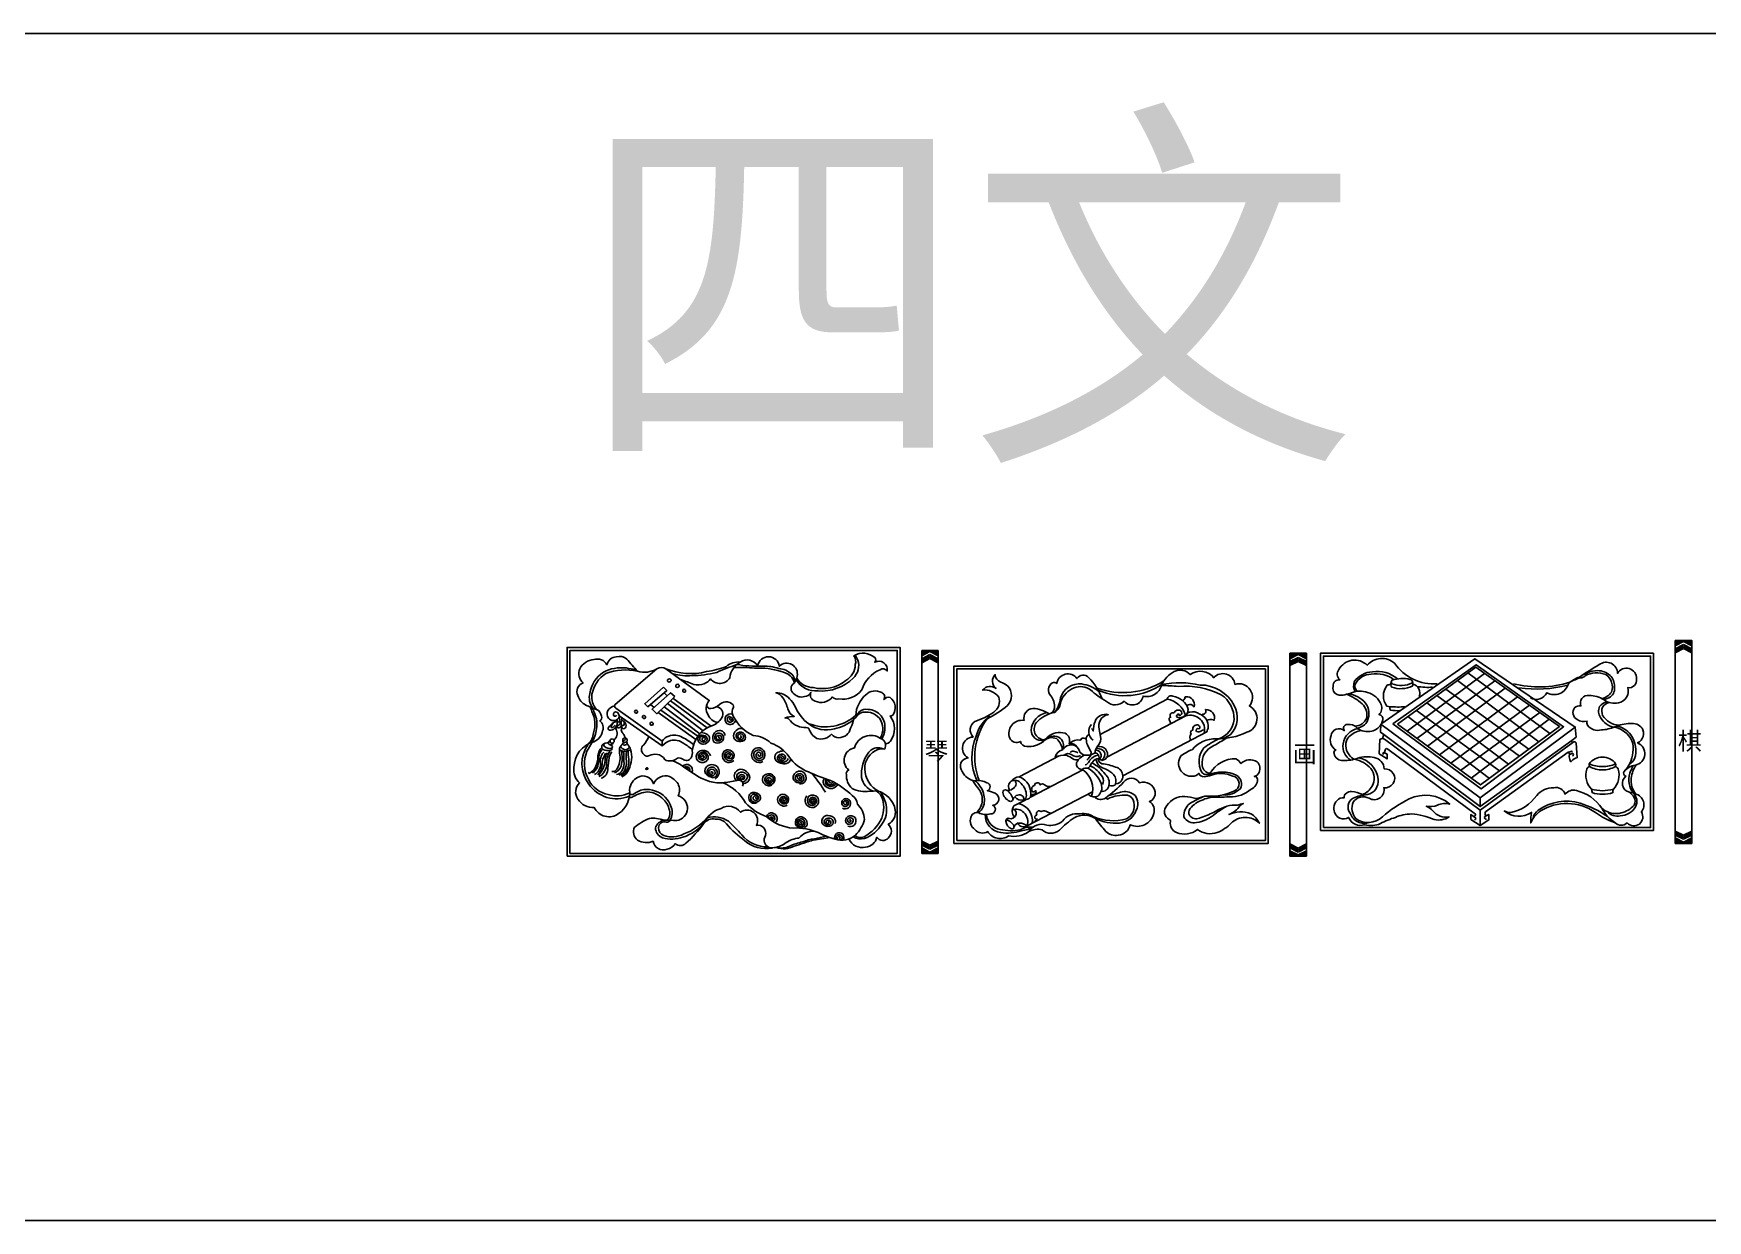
# Model space of a CAD drawing. Extents: x -66030 to 95157, y -13132 to 45879.
# Drawn here: x 401 to 3329, y 5934 to 8010 of the extents above; entities that cross this region are included whole.
import ezdxf

# ---------------------------------------------------------------- set-up
doc = ezdxf.new("R2010")
doc.units = 0
doc.header["$LTSCALE"] = 100
doc.header["$MEASUREMENT"] = 0
for name, color, linetype in [('3', 11, 'CONTINUOUS'), ('4', 121, 'CONTINUOUS'), ('BH', 21, 'CONTINUOUS'), ('TEXT', 105, 'CONTINUOUS')]:
    doc.layers.add(name, color=color, linetype=linetype)
doc.styles.add('HZ', font='simhei.ttf')

# ---------------------------------------------------------------- blocks, each defined once
blk = doc.blocks.new('A$C3716098C')
at = {"layer": '3'}
for p, q in [((0, 355), (0, 0)), ((0, 355), (29, 355)), ((0, 355), (0, 345.4)), ((0, 345.4), (14.5, 352.7)), ((14.5, 352.7), (29, 345.4)), ((29, 355), (29, 0)), ((29, 355), (29, 345.4)), ((0, 340.4), (14.5, 347.7)), ((0, 337.9), (14.5, 345.2)), ((0, 335.9), (14.5, 343.1)), ((0, 333.4), (14.5, 340.7)), ((0, 340.4), (0, 337.9)), ((0, 335.9), (0, 333.4)), ((14.5, 347.7), (29, 340.4)), ((14.5, 345.2), (29, 337.9)), ((14.5, 343.1), (29, 335.9)), ((14.5, 340.7), (29, 333.4)), ((29, 340.4), (29, 337.9)), ((29, 335.9), (29, 333.4)), ((0, 21.6), (14.5, 14.3)), ((0, 19.1), (14.5, 11.9)), ((0, 17.1), (14.5, 9.8)), ((0, 14.6), (14.5, 7.3)), ((0, 9.6), (14.5, 2.3)), ((0, 0), (29, 0)), ((14.5, 14.3), (29, 21.6)), ((14.5, 11.9), (29, 19.1)), ((14.5, 9.8), (29, 17.1)), ((14.5, 7.3), (29, 14.6)), ((14.5, 2.3), (29, 9.6)), ((29, 19.1), (29, 21.6)), ((29, 14.6), (29, 17.1)), ((29, 0), (29, 9.6))]:
    blk.add_line(p, q, dxfattribs=at)
at = {"layer": 'BH'}
for p, q in [((6.3, 348.6), (0, 354.9)), ((5.6, 348.2), (0, 353.8)), ((4.8, 347.8), (0, 352.6)), ((4.1, 347.4), (0, 351.5)), ((7.1, 348.9), (1, 355)), ((7.8, 349.3), (2.2, 355)), ((8.6, 349.7), (3.3, 355)), ((9.3, 350.1), (4.4, 355)), ((10.1, 350.5), (5.6, 355)), ((10.9, 350.8), (6.7, 355)), ((11.6, 351.2), (7.8, 355)), ((12.4, 351.6), (8.9, 355)), ((13.1, 352), (10.1, 355)), ((13.9, 352.3), (11.2, 355)), ((14.9, 352.5), (12.3, 355)), ((17.1, 351.3), (13.5, 355)), ((19.4, 350.2), (14.6, 355)), ((21.7, 349.1), (15.7, 355)), ((23.9, 347.9), (16.9, 355)), ((26.2, 346.8), (18, 355)), ((28.5, 345.7), (19.1, 355)), ((29, 346.3), (20.3, 355)), ((29, 347.4), (21.4, 355)), ((29, 348.5), (22.5, 355)), ((29, 349.7), (23.7, 355)), ((29, 350.8), (24.8, 355)), ((29, 351.9), (25.9, 355)), ((29, 353), (27, 355)), ((29, 354.2), (28.2, 355)), ((3.3, 347.1), (0, 350.4)), ((2.6, 346.7), (0, 349.2)), ((1.8, 346.3), (0, 348.1)), ((1.1, 345.9), (0, 347)), ((0.3, 345.5), (0, 345.8)), ((8.5, 0), (0, 8.5)), ((7.4, 0), (0, 7.4)), ((6.2, 0), (0, 6.2)), ((5.1, 0), (0, 5.1)), ((4, 0), (0, 4)), ((2.8, 0), (0, 2.8)), ((1.7, 0), (0, 1.7)), ((0.6, 0), (0, 0.6)), ((9.6, 0), (0.1, 9.6)), ((10.8, 0), (2.3, 8.4)), ((11.9, 0), (4.6, 7.3)), ((13, 0), (6.9, 6.2)), ((14.2, 0), (9.1, 5)), ((15.3, 0), (11.4, 3.9)), ((16.4, 0), (13.7, 2.8)), ((17.6, 0), (15, 2.6)), ((18.7, 0), (15.7, 3)), ((19.8, 0), (16.5, 3.3)), ((21, 0), (17.2, 3.7)), ((22.1, 0), (18, 4.1)), ((23.2, 0), (18.7, 4.5)), ((24.3, 0), (19.5, 4.8)), ((25.5, 0), (20.3, 5.2)), ((26.6, 0), (21, 5.6)), ((27.7, 0), (21.8, 6)), ((28.9, 0), (22.5, 6.4)), ((29, 1), (23.3, 6.7)), ((29, 2.1), (24, 7.1)), ((29, 3.3), (24.8, 7.5)), ((29, 4.4), (25.5, 7.9)), ((29, 5.5), (26.3, 8.2)), ((29, 6.7), (27, 8.6)), ((29, 7.8), (27.8, 9)), ((29, 8.9), (28.5, 9.4))]:
    blk.add_line(p, q, dxfattribs=at)

msp = doc.modelspace()

# ---------------------------------------------------------------- linework, layer by layer
at = {"layer": '3', "color": 2}
for p, q in [((-66009.4, 8010), (95156.9, 8010)), ((-61048.5, 5934.5), (9054, 5934.5))]:
    msp.add_line(p, q, dxfattribs=at)
at = {"layer": '4'}
for p, q in [((2803.6, 6789.8), (2939.2, 6891)), ((2909.9, 6891.9), (3053.5, 6786)), ((2820.5, 6777.4), (2957.1, 6878.3)), ((2839.5, 6763.6), (2975.2, 6865.5)), ((2855.4, 6852.2), (3000.3, 6746.6)), ((2871.3, 6863.8), (3016.4, 6758.4)), ((2892, 6878.8), (3033.8, 6771.3)), ((2820.2, 6826.5), (2965.2, 6720.5)), ((2838.1, 6839.6), (2981.2, 6732.4)), ((2860.2, 6748.5), (2996.9, 6850.2)), ((2880, 6734.1), (3017.8, 6835.5)), ((2897.2, 6721.5), (3035.5, 6823)), ((2805.1, 6815.6), (2947.6, 6707.4)), ((2915.7, 6708.1), (3052.2, 6811.2)), ((1500.8, 6772.8), (1500.8, 6764.7))]:
    msp.add_line(p, q, dxfattribs=at)
for points in [[(1334.3, 6571.4), (1916.7, 6571.4), (1916.7, 6936.4), (1334.3, 6936.4)], [(1339.3, 6576.4), (1911.7, 6576.4), (1911.7, 6931.4), (1339.3, 6931.4)], [(2652.1, 6616.4), (3234.5, 6616.4), (3234.5, 6926.4), (2652.1, 6926.4)], [(2657.1, 6621.4), (3229.5, 6621.4), (3229.5, 6921.4), (2657.1, 6921.4)], [(2010.8, 6593.9), (2560.8, 6593.9), (2560.8, 6903.9), (2010.8, 6903.9)], [(2015.8, 6598.9), (2555.8, 6598.9), (2555.8, 6898.9), (2015.8, 6898.9)], [(2786.7, 6802.1), (2932.2, 6696), (3070.3, 6798.4), (2923.7, 6901.9)]]:
    msp.add_lwpolyline(points, close=True, dxfattribs=at)
for points in [[(1734.8, 6879.6, 0.275843), (1773.4, 6860.5, 0.21437), (1834.6, 6882.7, 0.29425), (1843, 6914.5, 0.093759), (1837.8, 6922.9)], [(1454.8, 6897.8, -0.007072), (1437.5, 6900.6, 0.145192), (1397.8, 6893.4, 0.206777), (1373.9, 6856.1, 0.216645), (1379.3, 6830.2, 0.216645)], [(1519.7, 6890.2, 0.085278), (1552.4, 6887.2, 0.057749), (1596.1, 6892.9, -0.017366), (1631.1, 6906.6)], [(1733.4, 6876.8, 0.135276), (1727.5, 6889.5, 0.165968), (1704.5, 6899.8, 0.087936), (1677.1, 6903.6, -0.018049), (1652.3, 6904.2, -0.025677), (1631.1, 6906.6)], [(2786.7, 6881.5, 0.217682), (2742.8, 6894, 0.229042), (2711.2, 6876.5, 0.226234), (2712.8, 6859.2, 0.226234)], [(3110.8, 6888.7, 0.092182), (3119.1, 6892, -0.085103), (3136.8, 6896.1, -0.171415), (3158.7, 6887.5, -0.196528), (3166.3, 6868.3, -0.28959), (3159.3, 6850.3, -0.158066), (3147.5, 6845.4, -0.158066)], [(2264.6, 6859.5, 0.133845), (2234.3, 6872.7, 0.3694), (2197.5, 6848.1, -0.132747), (2186.9, 6822.9)], [(2482.6, 6777.2, 0.027371), (2495.4, 6784.6, 0.312666), (2501.4, 6835, 0.2808), (2441.4, 6870.8, 0.10857), (2374.6, 6871.4, 0.10857)], [(2716, 6795.6, 0.280677), (2734.3, 6808.5, 0.269632), (2730.8, 6839.1, 0.192609), (2700.5, 6855.3)], [(1377.4, 6770.3, 0.130089), (1385.7, 6793.9, 0.151152), (1382.4, 6822.2, 0.051328), (1377.7, 6830.9)], [(1884.7, 6776.3, 0.115936), (1889.9, 6792.4, 0.450116), (1860.9, 6828.2, 0.229527), (1845.3, 6824, -0.100959), (1839.1, 6817.8)], [(2173.6, 6822.8, 0.33561), (2145.8, 6791.5, 0.450107), (2167.5, 6774)], [(3152.9, 6841.9, 0.155312), (3140.2, 6833.2, 0.274131), (3142.1, 6814.1, 0.250433), (3166.2, 6797.2, 0.250433)], [(1415.8, 6805, 0.137014), (1411, 6797.8, 0.561707), (1413.1, 6796.6, 0.233295), (1418.5, 6800.8, 0.233295)], [(1420.9, 6799.7, 0.281523), (1423.7, 6799.8, 0.163279), (1426.9, 6803.7, 0.033221), (1426.8, 6806.4, 0.170091), (1422.8, 6805.6)], [(1428.9, 6807.7, 0.066566), (1428.8, 6803.3, 0.423992), (1431.6, 6799.9, 0.3618), (1434.2, 6801.5, 0.18287), (1433.6, 6807.4, 0.072339)], [(1623.3, 6820, 0.255448), (1612.1, 6816.2, 0.383487), (1614.3, 6803.2, 0.487766), (1629.2, 6809, 0.487766)], [(1619.9, 6813.8, 0.314139), (1618.1, 6815.9, 0.350054), (1616, 6814.8, 0.325592), (1615.6, 6807.5, 0.288952), (1622.1, 6806.2, 0.233166), (1625, 6809.6, 0.363416), (1623.1, 6811.7)], [(1642.9, 6793.6, 0.22088), (1633.2, 6793.7, 0.246538), (1625.2, 6781.6, 0.278642), (1631.7, 6772.8, 0.157955), (1644.2, 6773.8, 0.336526), (1644.6, 6784.7, 0.364734), (1632.7, 6787.4, 0.457344), (1632.2, 6776.8, 0.460197), (1641.9, 6776.7, 0.421197), (1640.6, 6784.7, 0.54931), (1633.2, 6782.2, 0.470168), (1636.2, 6777.5, 0.361789), (1639, 6779.5, 0.761765), (1636.8, 6781.4)], [(1757.1, 6802.9, 0.24527), (1801.8, 6794.4, 0.118591), (1835.3, 6810)], [(2074, 6816.1, 0.184092), (2049.9, 6781.2, 0.213378), (2051.1, 6703.8, 0.213378)], [(2717.8, 6794.4, 0.347512), (2692, 6767.9, 0.340516), (2705.4, 6739.6, 0.340516)], [(3192.3, 6732.5, 0.163327), (3201.5, 6741.5, 0.228689), (3194.8, 6783.8, 0.183205), (3170.4, 6799)], [(1371.1, 6767.5, 0.3244), (1372.2, 6697.5, 0.354817), (1443.4, 6676.4, 0.354817)], [(1398.4, 6767.7, 0.128608), (1399.2, 6763.7, 0.261206), (1412.8, 6760.6, 0.261206)], [(1574, 6779.4, 0.258904), (1568.2, 6780.5, 0.606919), (1569.9, 6771.6, 0.335962), (1578.4, 6773, 0.283841), (1578, 6780.4, 0.169331), (1567.7, 6783.3, 0.126834), (1562.9, 6777.8, 0.467994), (1573.2, 6767.4, 0.238863), (1583.1, 6774, 0.288528), (1580.6, 6783.9, 0.149244), (1568.5, 6787.5, 0.149244)], [(1610.4, 6782.8, 0.426673), (1601.1, 6791.3, 0.331756), (1590.2, 6784.1, 0.266835), (1591.7, 6770.7, 0.259137), (1603.2, 6770.7, 0.492777), (1605.8, 6784.3, 0.328598), (1595.3, 6785.5, 0.236275), (1592.8, 6775.9, 0.378317), (1601.1, 6773.2, 0.38804), (1604.3, 6779.4, 0.459393), (1600.3, 6782.7, 0.354345), (1595.8, 6780.4, 0.334854), (1595.1, 6777.3, 0.333984), (1600, 6775.8, 1.000176), (1598.6, 6779.4)], [(2200.9, 6757.3, 0.277792), (2199.1, 6775.6, 0.3419), (2175.2, 6778.6, -0.08417), (2167.5, 6774)], [(2474.1, 6776.8, 0.040535), (2448.3, 6761.2, 0.305675), (2444.6, 6717.9, 0.41443), (2459.3, 6716.5, 0.41443)], [(1585.1, 6747.1, 0.426003), (1567.3, 6755.6, 0.392539), (1560.5, 6742, 0.432707), (1575.8, 6736.3, 0.505732), (1579.4, 6749.5, 0.377148), (1569.4, 6752.9, 0.350629), (1564, 6744.4, 0.416214), (1573.2, 6740, 0.424335), (1577.8, 6745.4, 0.431867), (1572.9, 6750.6, 0.323746), (1567.4, 6747.3, 0.60574), (1571.6, 6742.4, 0.366701), (1574.3, 6745.3, 0.328662), (1571.1, 6747.3, 0.496028), (1570, 6745.5)], [(1615.4, 6747.3, 0.851625), (1619.6, 6746.3, 0.580623), (1615.3, 6750.7, 0.527332), (1613.2, 6744.2, 0.369093), (1624, 6744.5, 0.363772), (1616.2, 6753.8, 0.5501), (1609.9, 6746, 0.606433), (1623.3, 6740.6, 0.27047), (1626.4, 6749.4, 0.493625), (1608.9, 6755.3, 0.266142), (1607, 6742.3, 0.539774), (1625.8, 6738.7, 0.539774)], [(1669.2, 6750, 1.520099), (1673.5, 6749, 0.741497), (1666.3, 6751.7, 0.586315), (1669.2, 6742.3, 0.368707), (1676.6, 6746.9, 0.462123), (1669.6, 6757.4, 0.176896), (1662.4, 6753.8, 0.359512), (1663.4, 6742.1, 0.392352), (1675.8, 6739.8, 0.288381), (1680.2, 6750.5, 0.733645), (1659, 6755.8, 0.399871), (1663.2, 6737.8, 0.297176), (1676.9, 6736.8, 0.297176)], [(1714, 6755.4, 0.112082), (1705.8, 6754.2, 0.604504), (1700.2, 6738.1, 0.271606), (1721, 6734.5, 0.247768), (1725.3, 6741.9, 0.247768)], [(1708.8, 6744.5, 1.005922), (1713.2, 6743.9, 0.472257), (1707.3, 6746.6, 0.540079), (1707.1, 6739.7, 0.329438), (1715.4, 6740.9, 0.447978), (1713.7, 6749.1, 0.34919), (1704.4, 6747.7, 0.433786), (1704.6, 6738.4, 0.349054), (1717.4, 6737.5, 0.232428), (1720.6, 6742.5, 0.232428)], [(1886.9, 6759, 0.134089), (1879.7, 6761.1, 0.256019), (1862, 6753.3, 0.187048), (1849.4, 6708.8, 0.268164), (1869.6, 6685.4, 0.268164)], [(2232.2, 6747.6, -0.368952), (2216.3, 6749.5, 0.326137), (2203.8, 6748.2, 0.326137)], [(2227.8, 6752, 0.125947), (2219.8, 6755.2, 0.271914), (2214.2, 6752.9, 0.271914)], [(2240.4, 6731.1, 0.202628), (2247.5, 6737.1, -0.25814), (2263.9, 6747.9)], [(2268.8, 6739.4, 0.200631), (2275, 6749.1, 0.253009), (2270.5, 6757.5, 0.148471), (2259.7, 6759.6)], [(2718.9, 6743.5, -0.3348), (2752.7, 6705.9, -0.39548), (2734.1, 6679.1, 0.094391), (2709, 6673, 0.444912), (2703.9, 6646.7, 0.416167), (2737.7, 6630.4, 0.416167)], [(1593.1, 6706.4, 0.281239), (1600.5, 6720.5, 0.458013), (1584.8, 6731.1, 0.378043), (1575.2, 6720.4, 0.333657), (1586.7, 6709.4, 0.468853), (1596.4, 6714, 0.360226), (1592.9, 6725.6, 0.437852), (1580.4, 6723.5, 0.473221), (1584.1, 6712.4, 0.560901), (1593.3, 6718, 0.423084), (1587.6, 6723.5, 0.465365), (1582.1, 6718.2, 0.496918), (1587.5, 6714.9, 0.489462), (1588.7, 6718.5, 0.53901), (1585.5, 6717.6)], [(1642, 6698.7, 0.427261), (1653.9, 6709.2, 0.246929), (1644.6, 6721.9, 0.345688), (1630.6, 6720.2, 0.451384), (1630.4, 6703.8)], [(1641, 6701.4, 0.281423), (1649.7, 6708.9, 0.37865), (1644.9, 6717.4, 0.326418), (1632.3, 6715.2, 0.326271), (1633.5, 6704.3)], [(1688, 6705.6, 0.898693), (1687, 6702.9, 0.321553), (1691.8, 6704.1, 0.374006), (1688.5, 6708.4, 0.31246), (1684.1, 6707.5, 0.683868), (1688.1, 6700.4, 0.450598), (1694.7, 6703.9, 0.532244), (1688.6, 6712.3, 0.27768), (1681.3, 6709.6, 0.52074), (1687.2, 6697.7, 0.320464), (1696.7, 6700.7, 0.396815), (1693.9, 6713.5, 0.386356), (1678, 6711.7, 0.531399), (1684.8, 6695, 0.195194), (1692.5, 6695.8, 0.195194)], [(1740.8, 6698.1, 0.592311), (1751.7, 6711.3, 0.44457), (1739.3, 6720.1, 0.387409), (1729.5, 6707.2, 0.268641), (1739.2, 6699.7, 0.369793), (1748.3, 6706.3, 0.334692), (1744.7, 6715, 0.363395), (1734.8, 6712.8, 0.398116), (1735.3, 6704.6, 0.336154), (1743.5, 6704, 0.368034), (1743.7, 6711.6, 0.38581), (1737.3, 6711.3, 0.488529), (1740, 6705.8, 0.511879), (1742, 6707.3, 0.204317), (1740.4, 6710.2)], [(1785.3, 6707.3, 0.390023), (1783.1, 6698, 0.345641), (1798.4, 6690.1, 0.177176), (1808, 6697)], [(1787.9, 6706.4, 0.42373), (1788.6, 6696, 0.270384), (1798.2, 6693.9, 0.167104), (1805.2, 6698.6, 0.167104)], [(1789.7, 6705.8, 0.553896), (1794.1, 6696.2, 0.319662), (1802.8, 6700, 0.319662)], [(2270.8, 6697, 0.265314), (2270.6, 6710.2, 0.135359), (2249.8, 6729.6, 0.135359)], [(2481, 6678.5, 0.214103), (2512, 6689.6, 0.367747), (2505.7, 6712.7, 0.237552), (2455.1, 6712.6)], [(3198.7, 6729.9, 0.023263), (3193.2, 6716.5, 0.260477), (3199.5, 6682, 0.260477)], [(1514.3, 6634.4, 0.264329), (1516.3, 6657, 0.241363), (1488.8, 6685.4, 0.284449), (1449.8, 6679.2, 0.14779), (1443.7, 6678.8, 0.14779)], [(1664.6, 6674.9, 0.837431), (1667.4, 6672.6, 0.712776), (1666.2, 6676.5, 0.388061), (1659.7, 6674.5, 0.446761), (1662.7, 6669.3, 0.346697), (1668.5, 6671.6, 0.279308), (1668.5, 6676.5, 0.280055), (1660.6, 6679.8, 0.289303), (1655.8, 6675.1, 0.469738), (1661.8, 6666, 0.237976), (1671.6, 6669.4, 0.371349), (1670.2, 6679.3, 0.328951), (1654.9, 6681.2, 0.461713), (1656.5, 6665.4, 0.261757), (1666.1, 6665.3)], [(1713.1, 6670.9, 1.110984), (1714.1, 6668.5, 0.480918), (1716.1, 6671.6, 0.475391), (1710.5, 6672.3, 0.582125), (1711.5, 6665.9, 0.330154), (1718.6, 6667.5, 0.437475), (1717.1, 6674, 0.436944), (1707.2, 6673.1, 0.427635), (1709.3, 6664.8, 0.479437), (1721.3, 6666.7, 0.740256), (1706.1, 6677.8, 0.575304), (1709.7, 6659.9, 0.274113), (1719.4, 6660.9, 0.274113)], [(1753.8, 6677.3, 0.441468), (1755.9, 6658.7, 0.271634), (1769, 6658.1, 0.39692), (1772.5, 6674.4, 0.41067), (1757.1, 6676.2, 0.365787), (1757.8, 6661.8, 0.329268), (1768.3, 6662.2, 0.32036), (1769.7, 6671.6, 0.362516), (1761.4, 6673.8, 0.569139), (1760, 6664.8, 0.518617), (1767.5, 6665, 0.567348), (1766, 6671.3, 0.545969), (1760.9, 6668.7, 0.523661), (1764.6, 6666, 0.676891), (1763.7, 6669)], [(1834.7, 6605.4, 0.193898), (1854.3, 6602.5, 0.1712), (1885, 6627.5, 0.214773), (1892.3, 6661, 0.094529), (1882.7, 6683.7)], [(2054.1, 6647.6, 0.240575), (2064.2, 6668.1, 0.188265), (2056.3, 6694, 0.076094), (2048.2, 6703.5)], [(2281.5, 6677.4, 0.004767), (2305.4, 6684.3, -0.222384), (2327.7, 6677.5, -0.297175), (2329.8, 6651.7, -0.293461), (2300.5, 6629.4, -0.126852), (2258.4, 6637.2)], [(2488.3, 6658.8, 0.049055), (2468.1, 6645.7, -0.145129), (2435.1, 6630.4, -0.36018), (2413.3, 6640.5, -0.248256), (2423.3, 6663.8, -0.02624), (2449.8, 6676.6)], [(3153.5, 6649.4, 0.245772), (3176.5, 6642, 0.250767), (3203.3, 6657.9, 0.315432), (3199.5, 6682)], [(1698.2, 6629.9, 0.256151), (1701.7, 6635.6, 0.250993), (1698, 6644.7, 0.316796), (1687.3, 6646.1, 0.198732), (1683.2, 6640.5)], [(1816, 6655.3, 0.645629), (1830, 6665.8, 0.414479), (1820.9, 6672, 0.49029), (1815.4, 6661.5, 0.407924), (1824.1, 6659.3, 0.361277), (1826.1, 6666.8, 0.404369), (1820.8, 6668.7, 0.402558), (1817.9, 6664, 0.397069), (1822.4, 6662, 0.539264), (1823.6, 6665.3, 0.512448), (1821.1, 6665.9)], [(3154.2, 6641.1, 0.06183), (3106.3, 6664.2, 0.227474), (3033.1, 6652.2, 0.21904), (3023.9, 6637.4, 0.21904)], [(1503.3, 6634.4, 0.260596), (1488.8, 6621.1, 0.301106), (1501.3, 6603.8, 0.169419), (1536.8, 6604.8, 0.164483), (1575.3, 6632.1)], [(1685.5, 6587.8, -0.22677), (1639.8, 6608.8, 0.04105), (1616.4, 6632.8, 0.211914), (1579.6, 6638.8, 0.211914)], [(1694.3, 6632.2, 0.407898), (1697.2, 6640.4, 0.463641), (1689.9, 6643.1, 0.414634), (1685.8, 6638.4)], [(1692.8, 6637.4, 0.783282), (1691.4, 6636.1, 0.678071), (1694.4, 6636, 0.361058), (1694.2, 6639.2, 0.378477), (1689.9, 6639.3, 0.14688), (1687.7, 6636.9, 0.14688)], [(1741.8, 6630, -0.796326), (1744.3, 6627.6, -0.589008), (1739.8, 6628.2, -0.563123), (1741.7, 6633.1, -0.450219), (1747.8, 6628.9, -0.458978), (1745.6, 6625.9, -0.243855), (1745.1, 6624, -0.366833), (1738.5, 6624.9, -0.313697), (1738.1, 6634.8, -0.229141), (1744.7, 6636.7, -0.440965), (1749.8, 6625.6, -0.286752), (1743.7, 6621.5, -0.313344), (1735.7, 6624.6, -0.441964), (1738.1, 6638.8, -0.376722), (1751.3, 6636.4, -0.239717), (1754.1, 6626.4, -0.28771), (1751.6, 6622.7, 0.084958), (1748.6, 6619.9, 0.084958)], [(1803.2, 6628.4, 0.250472), (1801.3, 6638.7, 0.220174), (1787.3, 6642.5, 0.389183), (1780.1, 6630, 0.366349), (1793.5, 6623.9, 0.355894), (1799.6, 6629.8, 0.363593), (1796.1, 6637.1, 0.317611), (1786.1, 6636.1, 0.335989), (1784.9, 6628.4, 0.359863), (1793.8, 6627, 0.430498), (1795.3, 6632.6, 0.355728), (1789.1, 6634.2, 0.475613), (1787.6, 6630.3, 0.607371), (1791.5, 6629.4, 0.802813), (1790.7, 6632.2, 0.802813)], [(1825.1, 6624.1, 0.258327), (1836.7, 6625.8, 0.301194), (1838.2, 6638.9, 0.329134), (1825.4, 6640.7, 0.339093), (1821.8, 6630.9, 0.409148), (1830.7, 6628, 0.271212), (1834.5, 6633.4, 0.476985), (1830.9, 6638.3, 0.388683), (1824.7, 6635.4, 0.600508), (1828.9, 6631.2, 0.512613), (1830.5, 6634.6, 0.666339), (1828, 6634)], [(2065.5, 6644.2, 0.380169), (2092.8, 6612.9, 0.129865), (2128.8, 6616, 0.043968), (2140.4, 6618.4, -0.286559), (2146.6, 6619.6)], [(1787.9, 6606.4, 0.0188), (1766.8, 6601.9, 0.06154), (1746, 6596.5, 0.043211), (1723.3, 6589, -0.177114), (1700.5, 6586.8)], [(1817.6, 6599.5, 0.213206), (1817.1, 6609.8, 0.353261), (1805.7, 6610.9, 0.270182), (1802.4, 6601.4, 0.270182)], [(1813.8, 6599.4, 0.2876), (1814.6, 6606.8, 0.509529), (1805.6, 6606.7, 0.27841), (1805.3, 6600.6, 0.27841)], [(1809.8, 6599.7, 0.186407), (1811.7, 6604.5, 0.522579), (1808.5, 6605.3, 0.505715), (1808.6, 6599.9)]]:
    msp.add_lwpolyline(points, format="xyb", dxfattribs=at)
for points in [[(1623, 6813.2, 0.378228), (1620.5, 6814, 0.567975), (1619.5, 6809.9, 0.422998), (1622.7, 6810.3, 0.196824)], [(1570.8, 6774.1, 0.370939), (1573.4, 6772.7, 0.065022), (1575.6, 6775.6, 0.491295), (1574, 6779.4, 0.538533)], [(1636.9, 6705.6, 0.159525), (1643.2, 6706.4, 0.690209), (1641.5, 6713.9, 0.359904), (1634.8, 6711.2, 0.611877)], [(1636.9, 6705.6, 0.111991), (1640.8, 6706.6, 0.365545), (1642.3, 6709.3, 0.509005), (1638, 6709.9, 0.310712)]]:
    msp.add_lwpolyline(points, format="xyb", close=True, dxfattribs=at)
for centre, radius, start, end in [((2309.2, 6969.1), 117, 247.0773, 304.2298), ((3030.4, 7076.1), 212.4, 261.5393, 284.8483), ((1436.2, 6765.9), 8.26, 193.4549, 334.4874), ((2211.8, 6773.9), 46.6, 312.4279, 327.7482), ((2258.7, 6747.3), 9.64, 319.2828, 90.6833), ((3077.8, 6746.1), 10.3, 12.7004, 42.2877), ((1543.6, 6722), 9.85, 334.4423, 136.9103), ((1542.9, 6722.3), 5.9, 341.1024, 129.987), ((1543.2, 6724), 1.97, 324.8648, 145.9663), ((1796.2, 6703.2), 3.91, 154.7166, 336.9785)]:
    msp.add_arc(centre, radius, start, end, dxfattribs=at)
at = {"layer": 'TEXT'}
for p, q in [((1504, 6857.1), (1509.5, 6852.1)), ((1480.5, 6836.9), (1486.7, 6831.6)), ((1559.4, 6775.5), (1493.4, 6822.5)), ((1563.1, 6781.3), (1498.2, 6827.1)), ((1566.7, 6785.7), (1504, 6832.7)), ((1572.2, 6790.9), (1510, 6838.5)), ((1579.1, 6795.7), (1515, 6843.2)), ((1586.1, 6799.1), (1519.4, 6847.5)), ((2266.5, 6784.5), (2383.9, 6846)), ((2125.3, 6710.5), (2195.2, 6747.1)), ((2144.8, 6674.6), (2236.2, 6722.5)), ((2931.2, 6673.7), (2931.2, 6658.1))]:
    msp.add_line(p, q, dxfattribs=at)
for points in [[(1767.2, 6615.2, 0.23528), (1739.9, 6603.1, 0.131561), (1717.4, 6595.2, -0.126469), (1696.9, 6586.4, -0.410146), (1679.5, 6595.4, -0.164871), (1681.1, 6607.7, 0.584416), (1665.5, 6625.3, 0.803328), (1637.7, 6648.3, 0.386686), (1603.8, 6655, 0.22942), (1573.5, 6628.4, -0.049152), (1542, 6594.1, -0.422539), (1524, 6593.4, -0.185612), (1509.1, 6583.6, -0.478745), (1484.7, 6597.5, -0.225402), (1457.6, 6599.5, -0.373115), (1452.5, 6622.2, -0.074756), (1478.3, 6637.5, -0.116694), (1503.3, 6634.4, -0.02852), (1526.1, 6633.7, 0.803156), (1528.8, 6677.1, 0.224045), (1528.4, 6698.1, 0.121412), (1513.5, 6711, 0.370276), (1485.4, 6698.1, 0.483112), (1457.6, 6709.3, 0.259163), (1443.7, 6688.3, -0.276219), (1424.4, 6646, -0.474158), (1382, 6656.5, -0.272715), (1353.3, 6671, -0.373855), (1356.1, 6699.6, -0.254031), (1346.4, 6726.7, -0.332838), (1381.1, 6771.5, 0.264151), (1396.4, 6790.7, 0.353052), (1391.5, 6808.1, 0.390014), (1394.5, 6816.3, 0.297928), (1385.6, 6827.8, -0.016161), (1367.1, 6835.6, -0.19239), (1353, 6852.2, -0.438673), (1362.3, 6874.4, -0.318514), (1356.5, 6899.2, -0.252589), (1381.2, 6915.3, -0.362819), (1404, 6906.2, -0.32742), (1420.4, 6920.1, -0.250768), (1438.6, 6916.1, 0.009536), (1457.4, 6894.9, 0.196993), (1491.5, 6898.9)], [(1507.3, 6899.3, 0.162634), (1578.1, 6894.2, 0.061243), (1613, 6903.2, -0.207192), (1637.1, 6910.9)], [(1533.2, 6880.4, 0.001683), (1556.2, 6871.8, 0.165792), (1574, 6872.8, 0.138933), (1585.3, 6881.4, 0.520264), (1619, 6883.5, -0.236171), (1637.1, 6910.9, -0.423885), (1667.7, 6904.2, -0.861402), (1705.5, 6903.6, -0.751825), (1736.6, 6886, -0.133717), (1731.5, 6873.9, 0.572168), (1731.2, 6855.4, 0.287248), (1749.7, 6850.6, 0.274686), (1760.7, 6857.9, 0.449272), (1768, 6842.7, 0.344033), (1798.6, 6850, 0.304176), (1809.6, 6846.4, 0.264179), (1849.7, 6862.1, -0.214826), (1881.8, 6897.5, -0.395861), (1894.4, 6895.2, 0.61738), (1872.5, 6910.7, 0.366665), (1873, 6918.2, 0.336491), (1836, 6921.9, -0.230726), (1838.4, 6906.4, -0.253253), (1821.9, 6878.4, -0.227506), (1765.1, 6866.3, -0.255016), (1735.9, 6882.7)], [(2758.8, 6803.4, 0.068626), (2761, 6809.8, 0.428053), (2754.5, 6819.2, 0.312367), (2758.1, 6836.5, 0.249481), (2734.2, 6857.6, 0.192395), (2706.2, 6857.1, -0.018774), (2694.6, 6853.8, -0.175639), (2681.2, 6854.1, -0.379908), (2674, 6869, -0.4555), (2686, 6880, -0.407561), (2684.2, 6897.8, -0.500543), (2733.9, 6905.3, -0.425227), (2781.8, 6908.7, 0.269742), (2856.4, 6873)], [(3193.4, 6683.1, -0.005807), (3196.7, 6679.1, -0.26121), (3202.2, 6667.7, -0.256867), (3195.7, 6655.9, -0.13543), (3171.4, 6645.9, -0.186453), (3144.2, 6655.2, 0.132346), (3167.5, 6630, 0.392431), (3188.5, 6629.6, 0.92506), (3213.3, 6648.8, 0.538451), (3203.3, 6680.4, 0.112905), (3192.3, 6683.2, -0.610329), (3186, 6711.5, -0.468664), (3183.1, 6719.5, -0.191265), (3203, 6730.8, 0.739978), (3206.8, 6769.7, 0.449831), (3214.5, 6795.6, 0.26098), (3193.8, 6803.3, 0.111705), (3166.9, 6797.5, -0.082691), (3143.5, 6792.2, -0.300892), (3118.9, 6800.5, -0.160682), (3118.5, 6807.7, -0.197646), (3101.1, 6810.3, -0.462399), (3096.5, 6831.1, -0.24895), (3107.5, 6834.1, -0.590189), (3121.9, 6852.3, -0.134312), (3148, 6845.1, 0.243668), (3173.4, 6839.8, 0.45472), (3189.6, 6866.3, 0.527355), (3204.8, 6881.4, 0.808955), (3171.5, 6891, 0.630058), (3139.7, 6906.4, 0.014374), (3104.9, 6884.8, 0.097427), (3085.6, 6873.1, -0.485211), (3048.1, 6857.2, -0.440789), (3019.3, 6848.5)], [(1457.4, 6894.9, 0.149466), (1402.4, 6890.8, 0.218503), (1377.9, 6854.6, 0.204713), (1385.6, 6827.8)], [(1555.7, 6766.9, 0.029459), (1536.2, 6779.3, 0.200209), (1512.5, 6781.6, 0.181978), (1500.8, 6772.8), (1419.7, 6830.3, -0.488779), (1418.3, 6836.5), (1491.5, 6898.9, -0.292222), (1507.3, 6899.3), (1583.1, 6844, 0.353739), (1581.2, 6818.4, 0.251066), (1597.7, 6805)], [(1731.6, 6874, 0.174833), (1724.8, 6886.9, 0.118461), (1708.6, 6894.4, 0.099116), (1662.4, 6900.2, 0.034535), (1626.4, 6901.5, 0.034535)], [(2256.7, 6675.2, 0.356536), (2275.8, 6673.2, 0.052979), (2307.5, 6700.9, -0.534253), (2335.5, 6699.9, -0.460596), (2362.9, 6683.8, -0.349555), (2352.9, 6667, -0.350722), (2360.4, 6645.9, -0.468888), (2319.4, 6626.4, -0.304891), (2298.5, 6608, -0.245807), (2276.5, 6614.9, -0.02563), (2258.4, 6637.2, 0.288613), (2221.4, 6638.5, 0.057651), (2195.5, 6616.9, -0.379622), (2165.1, 6617.6, 0.196459), (2142.2, 6614.4, -0.19943), (2106.4, 6606.9, -0.429853), (2070.2, 6614.4, -0.375536), (2047.3, 6618.3, -0.335323), (2040.5, 6639, -0.422277), (2054.1, 6647.6, 0.215126), (2074.9, 6645.5, 0.855025), (2078.8, 6660.5, 0.793294), (2083.1, 6681.6, 0.073912), (2069.5, 6685.9, 0.740532), (2068.5, 6699.8, 0.157965), (2047.9, 6703.5, -0.287935), (2025.6, 6719.7, -0.618484), (2035.6, 6743.3, -0.756413), (2044.6, 6779.8, -0.475556), (2047.7, 6807.2, 0.08781), (2080.8, 6823.6, 0.342048), (2089.3, 6849.7, 0.266233), (2061.2, 6862, -0.395895), (2084.6, 6864.9, -0.46883), (2083.3, 6889.1, 0.330643), (2092.8, 6875.9, -0.0447), (2105.4, 6869, -0.374736), (2104.8, 6835.2, -0.061325), (2068.5, 6811.3, 0.250462), (2055.1, 6703.7)], [(2487.3, 6777.7, -0.00815), (2465.7, 6764.8, 0.345418), (2445.3, 6729.9, 0.383612), (2459.3, 6716.5, -0.280352), (2504.3, 6741.7, -0.122706), (2512.8, 6733.4, -0.347523), (2541.2, 6736.7, -0.309793), (2544.7, 6718.1, -0.255252), (2536.1, 6710.9, -0.459837), (2542, 6706, -0.313055), (2530.8, 6688.9, -0.186408), (2493, 6675, 0.014907), (2473.8, 6674.6, 0.125954), (2446.7, 6670.2, 0.146195), (2424.1, 6654.8, 0.345716), (2423.4, 6642.2, 0.346245), (2440.4, 6638.1, 0.028048), (2465.2, 6648.1, -0.073014), (2488.3, 6658.8, -0.088012), (2506.9, 6660.5, -0.030609), (2517.2, 6663.6, 0.135803), (2511.3, 6659.6, -0.133351), (2491.9, 6644.2, -0.208881), (2530, 6645.7, -0.162926), (2545.2, 6629, 0.421034), (2495.9, 6629, -0.090432), (2471.6, 6612.8, -0.248496), (2436.9, 6618.3, -0.278078), (2400.4, 6612.8, -0.361892), (2389.7, 6632, 0.449358), (2387.4, 6635.8, -0.515691), (2383.6, 6660.1, -0.256225), (2414.7, 6676.1, -0.046278), (2434.3, 6672.1, 0.047472), (2449.8, 6676.6, 0.132425), (2500.7, 6685.1, 0.765556), (2498.5, 6711.5, 0.20538), (2461.2, 6713, -0.034021), (2448.8, 6710.3, -0.325867), (2439.2, 6716.4, -0.234172), (2428.3, 6711.2, -0.650943), (2408.4, 6747.3, -0.066068), (2427.4, 6757.6, -0.229212), (2469.7, 6776.9, 0.119754), (2523.5, 6788.3, 0.669461), (2527.9, 6834.1, 0.741702), (2502.4, 6871.9, 0.657228), (2465.3, 6883.4, 0.413407), (2424.1, 6888.9, 0.344325), (2396, 6894.3, 0.165506), (2374.2, 6870.6, -0.415101), (2341.9, 6851.5, -0.624639), (2308.9, 6842.3, -0.395883), (2277.8, 6842.1, -0.058831), (2250, 6862.3, 0.260817), (2221.3, 6865.8, 0.20794), (2197.8, 6841.9, -0.247646), (2186.9, 6822.9, 0.135532), (2158.3, 6808.3, 0.633589), (2166.3, 6775.2, 0.30653), (2174.7, 6779.8, -0.243632), (2205.4, 6786.5, -0.377234), (2212.3, 6768.5, -0.164117), (2214.3, 6766.1)], [(2270, 6846.8, 0.118172), (2246.5, 6883.8, 0.50566), (2226.2, 6882.1, 0.683094), (2191.1, 6873.5, 0.235842), (2183.1, 6874.8, 0.46006), (2180.2, 6852, -0.211611), (2186.7, 6830.4, -0.313203), (2177.5, 6820.4, -0.313203)], [(2780.6, 6880.1, 0.211323), (2741, 6889.6, 0.28174), (2712.5, 6872.1, 0.322485), (2717.1, 6859.9, 0.322485)], [(3143.8, 6847.3, 0.223113), (3160.8, 6858.5, 0.362906), (3150.9, 6888.9, 0.23439), (3115, 6886.9, -0.243111), (3107.1, 6883.5, 0.061576), (3088.4, 6875.5)], [(1891.1, 6767.6, 0.177391), (1899.8, 6772.7, 0.342911), (1899.2, 6816.8, 0.369688), (1903.9, 6818.3, 0.433323), (1899.2, 6848.9, 0.332443), (1888.6, 6845.3, 0.451653), (1884.7, 6857.7, 0.311853), (1856.7, 6853.8, 0.197189), (1839.1, 6817.8, -0.124996), (1806.1, 6800.2, -0.158516), (1762.3, 6801.7, 0.040439), (1757.1, 6802.9, -0.136522), (1733.9, 6832.1, 0.094561), (1723.3, 6846.9, 0.227736), (1699.5, 6857.2, -0.217184), (1711.9, 6848.1, -0.07721), (1720.6, 6829.1, 0.232036), (1731.8, 6815.8, 0.095347), (1715.2, 6813.1, -0.290961), (1722.4, 6811, 0.224229), (1748.4, 6796.5, -0.086226), (1757.1, 6795.3, 0.20145), (1771.3, 6777.5, 0.302529), (1797, 6784.8, 0.268854), (1809.7, 6778.7, 0.358653), (1830.2, 6795.3, 0.109807), (1835.9, 6815.1)], [(2474.1, 6776.8, 0.289867), (2501.1, 6810.2, 0.253398), (2478.3, 6853.8, 0.140116), (2403.4, 6868.4, 0.026693), (2374, 6869.8)], [(2416.3, 6816.9, 0.110088), (2420.9, 6827.7, 0.300141), (2393.8, 6851.2, 0.496097), (2383.9, 6846)], [(2712.3, 6798.9, 0.324961), (2733, 6813.6, 0.254205), (2725.1, 6837.8, 0.089011), (2697.7, 6854.6, 0.089011)], [(2775.2, 6871.4, 0.121658), (2768.5, 6870.3, 0.339842), (2768.3, 6833.6, 0.012161), (2773.6, 6832.9, 0.201224), (2774.8, 6826.8, 0.051834), (2790.6, 6826)], [(2775.9, 6876.1, 0.267729), (2776.9, 6866.9, 0.19116), (2812.7, 6868.8, 0.201726), (2813.1, 6875.8)], [(1371.1, 6767.5, 0.171864), (1380.6, 6786.9, 0.193952), (1377.5, 6824.7, 0.041246), (1374.9, 6832.1)], [(1417.4, 6834, 0.229068), (1405.9, 6826.2, 0.311317), (1406.7, 6812.8, 0.282807), (1414.8, 6808.8, 0.285748), (1424.7, 6813.2, 0.271288), (1424.3, 6820.3, 0.473335), (1416.9, 6823, 0.402515), (1416.3, 6817.1, 0.637299), (1420.8, 6818.3)], [(1514.6, 6738.4, 0.144175), (1523.7, 6740.6, 0.051551), (1527.2, 6742.8, -0.246417), (1536.7, 6741.2, 0.441963), (1551.2, 6743.3, 0.168337), (1553.3, 6755.5, -0.304896), (1590.4, 6800.6, 0.189677), (1606.3, 6816.2, 0.425318), (1596.1, 6832.9)], [(1578.5, 6836.3, 0.454688), (1585.8, 6829.7, 0.180868), (1600.8, 6836.6, -0.127307), (1611.4, 6841.2, -0.250283), (1624.7, 6835.9, -0.280072), (1623.6, 6828.3, 0.23424), (1625.7, 6814.9, 0.165715), (1660.1, 6782.8, -0.16109), (1691, 6769.1, -0.161687), (1722.4, 6745.6, 0.146539), (1756.5, 6718.7, 0.029148), (1795, 6704.1, -0.077906), (1833, 6677.6, -0.242959), (1842.2, 6662.4, -0.194511), (1854.5, 6635.4, -0.138178), (1838.6, 6608.4, -0.265475), (1803.2, 6601.2, -0.038874), (1773.4, 6612.7, 0.122978), (1729.9, 6620.6, -0.169298), (1683.6, 6640.4, -0.127308), (1646.6, 6665, 0.153111), (1607.6, 6700)], [(1882.1, 6777.7, 0.295223), (1880.5, 6812.6, 0.313509), (1847, 6821.8, 0.0231), (1835.3, 6810)], [(2200.9, 6757.3, 0.177563), (2190.4, 6777, 0.331548), (2167.4, 6772.2, -0.204365), (2138.3, 6763.4, -0.357965), (2127.3, 6772.2, -0.445599), (2108.5, 6778.1, -0.57931), (2133.6, 6808.8, -0.462431), (2149.2, 6829.8, -0.14429), (2177.7, 6820.2, -0.14429)], [(2306.4, 6712), (2453.3, 6789, 0.031877), (2455.9, 6796.9, 0.307813), (2440.8, 6820.1, 0.21966), (2423.5, 6823.5, 0.034264), (2419, 6821.5)], [(2390.1, 6803.1, 0.114006), (2387.6, 6809.7, -0.509121), (2390.2, 6814.4, -0.801555), (2395.7, 6821.9, -0.465069), (2407.8, 6825.8, -0.501717), (2407.4, 6817.9, -0.974797), (2404.8, 6819.8, 0.416197), (2400.1, 6816.6, 0.307153), (2403.3, 6813.7, 0.226455), (2416, 6817.8, 0.226455)], [(2410.8, 6843.5, 0.182623), (2415.3, 6848.4, -0.844766), (2416.2, 6850.3, -0.517932), (2431.3, 6832.9, -0.227823), (2428.6, 6835.2, 0.382226), (2418.2, 6834.3, 0.382226)], [(2444.3, 6818.3, -0.133758), (2446.8, 6819.7, 0.575717), (2450.9, 6827.4, -0.453475), (2451.8, 6828, -0.490376), (2466.3, 6809.4, -0.392719), (2464.3, 6809.7, 0.301518), (2453.3, 6808.5, 0.301518)], [(3157.3, 6840.1, 0.176181), (3145.1, 6832.3, 0.181135), (3145.6, 6817.7, 0.23854), (3174.3, 6800.3, 0.23854)], [(1422.8, 6805.6, 0.297652), (1415.8, 6805, 0.140075), (1406.8, 6796.5, 0.735575), (1408.8, 6791.8, 0.215433), (1417.8, 6795.3, 0.197172), (1422.4, 6805.8)], [(1421.2, 6796.7, 0.525194), (1420.7, 6792.1, -0.340849), (1416.3, 6774.6)], [(1553.5, 6757.4, 0.049542), (1538.3, 6768.8, 0.21309), (1515, 6773.7, 0.117665), (1500.8, 6764.7), (1425.5, 6816.9)], [(1430.4, 6795.8, 0.365151), (1430.2, 6788.7, 0.073453), (1433.5, 6784.2, -0.131513), (1435.3, 6778.7)], [(1429.5, 6801, 0.254497), (1429.7, 6797.8, 0.712498), (1436.3, 6795.8, 0.337414), (1436.1, 6804.6, 0.238753), (1430, 6808.8, 0.069456), (1429.8, 6813.9)], [(2269.5, 6738.8, 0.09116), (2263.7, 6742, 0.247903), (2253.7, 6736.7, 0.079282), (2249.2, 6729.3, -0.147851), (2245.2, 6725.2, 0.206339), (2235, 6723.3, -0.505402), (2225.6, 6735.2, -0.015805), (2228.8, 6740.4, -0.087077), (2238.9, 6748.3, 0.183468), (2257.3, 6751.8, -0.151079), (2263.3, 6764.9, 0.240167), (2267.6, 6780.8, -0.057963), (2265.1, 6793.6, -0.457376), (2281, 6818.9, 0.38915), (2257.8, 6807, 0.101199), (2254.7, 6790.5, 0.123134), (2251.7, 6794.8)], [(2448.7, 6786.6, 0.58917), (2416.3, 6816.9, 0.58917)], [(2449.5, 6791.2, 0.261015), (2445.7, 6792.1, -0.193437), (2437.5, 6789, -0.988134), (2436.9, 6794.6, 0.306933), (2440.9, 6795.4, 0.485943), (2437.6, 6800.9, 0.526971), (2428.7, 6791.6, 0.628275), (2425.7, 6785.2, 0.255321), (2424.7, 6774)], [(2757.4, 6800.9, -0.198981), (2741.7, 6790.1, -0.215471), (2716.1, 6795.5, 0.26832), (2698.9, 6801.7, 0.653704), (2693.7, 6791.2, 0.587761), (2670.6, 6782.3, 0.360478), (2679, 6757, 0.414398), (2675.8, 6750.8, 0.383418), (2692.3, 6738.7, 0.100697), (2717.3, 6743, -0.134381), (2746, 6743.9, -0.360906), (2763.6, 6724, -1.140284), (2762.8, 6691.3, -0.675727), (2737.2, 6672.9, 0.361068), (2709, 6665.9, 0.274023), (2713.9, 6637.3, 0.366422), (2760.3, 6640.5, -0.057197), (2807.1, 6671.7, -0.289651), (2878.3, 6662.5, 0.193321), (2856.7, 6660.5, -0.150227), (2837.1, 6658.9, -0.103509), (2848.7, 6650.9, 0.289907), (2877.1, 6640.1, -0.207245), (2851.1, 6635.7, 0.083741), (2811.1, 6645.3, 0.099095), (2783.1, 6639.3, 0.051233), (2757.1, 6628.5, -0.176941), (2729.5, 6626.5, -0.395721), (2701.2, 6639.4, -0.235848), (2686.1, 6637.8, -0.303988), (2675.3, 6656.8, -0.410651), (2693.7, 6673.8, -0.370688), (2697.3, 6681.4, -0.188687), (2706.5, 6684.5, -0.07244), (2725.3, 6679.5, 0.182779), (2742.5, 6694.1, 0.317409), (2740.2, 6724.7, 0.147959), (2711.5, 6741.1)], [(2757.4, 6802.4), (2757.2, 6788.3), (2763, 6784, 0.065744), (2760.5, 6777.1)], [(3093, 6769.8, -0.182209), (3091.5, 6774), (3099.4, 6779.7), (3097.7, 6797.2)], [(3183.1, 6719.5, 0.167674), (3198.3, 6752.9, 0.322529), (3183.8, 6788.9, 0.135972), (3166.2, 6797.2)], [(1378.4, 6770.6, 0.011332), (1369.1, 6754.9, 0.235497), (1371.6, 6706.2, 0.241137), (1406.4, 6679.1, 0.195045), (1443.9, 6682.4, 0.195045)], [(1410, 6766.1, 0.358426), (1412.4, 6765.1, -0.459954), (1412.8, 6760.6, -0.316513), (1412.7, 6758.2, -0.184514), (1406.4, 6756.1, -0.239577), (1395.4, 6760.3, -0.275125), (1396.2, 6766.3, -0.170613), (1406.5, 6769.6)], [(1409.5, 6772.7, 0.416558), (1406.5, 6770, 0.615974), (1411.7, 6766.5, 0.261558), (1415.2, 6769.8, 0.261558)], [(1431.9, 6768.4, 0.080045), (1428.1, 6763.9, 0.100863), (1425.9, 6758.5)], [(1431.6, 6772.9, 0.106763), (1434.5, 6773.9, 0.215313), (1437, 6778.3)], [(1432.2, 6770.7, 0.239035), (1432.7, 6766.2, 0.321439), (1436.6, 6766.1, 0.211902), (1439.1, 6767.8, 0.41455), (1437.8, 6771.2)], [(1445.4, 6758.2, 0.095887), (1443.6, 6762.3, 0.074947), (1439.1, 6767.8)], [(1641.3, 6693.7, 0.216974), (1641.3, 6701, 0.31442), (1631.7, 6703.9, 0.040381), (1618.9, 6701.3, -0.063115), (1592.9, 6700.1, -0.072815), (1569.1, 6707.9, -0.032686), (1533.4, 6731, 0.134184), (1514.6, 6738.4, -0.001256), (1514.5, 6738.4, -0.404233), (1502.9, 6744, 0.225971), (1488.1, 6749.7, 0.103649), (1475.2, 6746.5, -0.323098), (1468.3, 6749.5, -0.455907), (1468, 6765.9, 0.067486), (1477.6, 6780.8, 0.067486)], [(1827.1, 6601.6, 0.364312), (1856.5, 6587.4, 0.326868), (1876.3, 6604.6, 0.486395), (1896.2, 6603.2, 0.450109), (1896, 6627.3, 0.327365), (1908.2, 6652.1, 0.315125), (1876.4, 6685.5, 0.02077), (1863.8, 6685, -0.153381), (1832.8, 6690, -0.227325), (1822.8, 6714.2, -0.364865), (1827.1, 6722.2, -0.651353), (1836.9, 6760.8, -0.52502), (1882.8, 6777.2, -0.456226), (1889.9, 6758.8, 0.09326), (1878, 6758, 0.321805), (1855, 6724.2, 0.281368), (1880.1, 6684.6)], [(2238.9, 6748.3, -0.222166), (2230.5, 6755.1, 0.335683), (2218, 6766.2, 0.282177), (2200.9, 6757.3, 0.32546), (2188.1, 6744.5, -0.144695), (2207.7, 6748, -0.041719), (2219.2, 6741.7, 0.200395), (2228.8, 6740.4, 0.200395)], [(2250.2, 6748.7, 0.12863), (2250.6, 6754.6, -0.03284), (2244.3, 6766.1, -0.087828), (2242.4, 6776, 0.272865), (2233.9, 6777.4, -0.403155), (2231.4, 6774.6, 0.242211), (2213.9, 6769.1, -0.214518), (2226.1, 6762.8)], [(2247.4, 6784.2, 0.344223), (2242.4, 6776, 0.344223)], [(2723.9, 6791.3, 0.147145), (2702, 6780.7, 0.360374), (2702.2, 6748.7, 0.197472), (2711.5, 6741.1, 0.197472)], [(3092.8, 6746.6, 0.495948), (3094.3, 6748.4, 0.609787), (3092.3, 6751.1, 0.162228), (3087.2, 6747.5, 0.104994), (3088.7, 6738.6, 0.847263), (3091.4, 6737.7, -0.175891), (3101, 6743.7), (3099.2, 6769.8, 0.492359), (3093.6, 6770.3), (2931.2, 6652.1), (2764.2, 6776.2, 0.265184), (2756.1, 6775.8), (2754.6, 6750.7), (2768.5, 6741.6), (2768.5, 6749.9), (2762.5, 6752.9, 0.463561), (2762.1, 6749.1)], [(1395, 6761.4, 0.190129), (1388.4, 6747.1, -0.108568), (1384.9, 6728.9, -0.170367), (1373, 6716.3, -0.551357), (1372.4, 6718.5)], [(1378.5, 6718.2, 0.488704), (1380.3, 6717.9, 0.210133), (1388.7, 6733.5, 0.01457), (1390.5, 6748.1, -0.221119), (1397, 6758.8)], [(1398.6, 6753.3, 0.211531), (1393.2, 6743.5, 0.157931), (1392.7, 6732.4, -0.275649), (1382.5, 6714.2)], [(1387.5, 6714.1, 0.194565), (1395.6, 6730.4, -0.136873), (1401.5, 6751.4)], [(1389.2, 6713.3, 0.179416), (1400.8, 6738.9, -0.217618), (1405.1, 6752.2)], [(1409.1, 6754.5, 0.158003), (1403.5, 6732.5, -0.155707), (1400, 6720, -0.207883), (1390, 6710.9)], [(1393.7, 6707.7, 0.144249), (1402.9, 6713.9, 0.091168), (1405.9, 6725.4, -0.001894), (1407.8, 6743.2, -0.15498), (1412.9, 6754)], [(1425.9, 6758.5, 0.032911), (1426.9, 6744.9, -0.195411), (1419.2, 6721.3, -0.23588), (1412.7, 6719.6)], [(1417.1, 6717.3, 0.209963), (1429.2, 6729, 0.094521), (1429.5, 6755.7, 0.094521)], [(1420.7, 6714.1, 0.265597), (1430.5, 6721.6, 0.172012), (1433.7, 6737.8, 0.042583), (1433, 6754.6)], [(1425.6, 6713.2, 0.179646), (1435.4, 6722, 0.090419), (1438.2, 6737.7, -0.097027), (1438.4, 6754.9)], [(1425.9, 6758.5, 0.296316), (1438.4, 6755, 0.120911), (1445.4, 6758.2)], [(1429.2, 6712.2, 0.192784), (1440.7, 6725.8, 0.141965), (1441.6, 6745.2, -0.072377), (1441.6, 6755.9)], [(1430.2, 6710.1, 0.218106), (1442.1, 6723.3, 0.200011), (1445.4, 6758.2, 0.200011)], [(2282.1, 6695.2, 0.29293), (2275.3, 6715, 0.128531), (2252, 6734.6)], [(2264.5, 6741.7, 0.125588), (2264.5, 6746.2, 0.321375), (2257.5, 6752.6)], [(2293, 6696.4, 0.303197), (2289.9, 6714.4, 0.09925), (2276.8, 6723.8, -0.289461), (2259.9, 6739.3)], [(2263.8, 6742, 0.370063), (2269.7, 6733.2, -0.069094), (2293.6, 6727.1, -0.348264), (2306.4, 6712, -0.348264)], [(2920.7, 6640.4, 0.256131), (2923.1, 6645), (2769.8, 6758.9, 0.424015), (2765.5, 6758.3, 0.068188), (2764.5, 6751.9)], [(2940.9, 6641.6, -0.104262), (2940.5, 6648.9), (3085.5, 6753.1, 0.111809), (3091, 6755.7, -0.260425), (3091.5, 6753.1)], [(2137.4, 6670.4, 0.128241), (2144.8, 6674.6, 0.37073), (2125.3, 6710.5, 0.216222), (2110.9, 6702.5)], [(2268.5, 6685, 0.176637), (2268.4, 6698.4, 0.17052), (2245.2, 6725.2, 0.17052)], [(2246.2, 6680.4, 0.043191), (2247, 6679, 0.29767), (2262.5, 6676.5, 0.135154), (2268.5, 6685, 0.422606), (2282.1, 6695.2, 0.292272), (2295, 6697.9, 0.388963), (2306.4, 6712)], [(3122.3, 6733.1, 0.118548), (3145.3, 6728.2, 0.118548), (3168.3, 6733.1, 0.118548)], [(3123.1, 6728.1, 0.126406), (3145.3, 6722.3, 0.126406), (3167.5, 6728.1, 0.126406)], [(3204.3, 6731.1, 0.103407), (3195.3, 6708, 0.178991), (3203.3, 6680.4, 0.234509)], [(1508.7, 6634.5, 0.280446), (1513.9, 6648.8, 0.171532), (1502.9, 6670.6, 0.198327), (1475, 6684, 0.120398), (1449.8, 6675.6, -0.249761), (1443.1, 6674.3, -0.249761)], [(1837.4, 6607.4, 0.259624), (1853.7, 6605.6, 0.166887), (1884.7, 6638, 0.182975), (1884.5, 6675.9, 0.138121), (1875.1, 6685.5)], [(2050.3, 6647.9, 0.419699), (2052.6, 6691.3, 0.011601), (2042.3, 6704.5)], [(2102.9, 6687, 0.281521), (2113.6, 6689.4, 0.485496), (2117.7, 6704.3)], [(2117.3, 6675.5, 0.349629), (2133, 6670.1, 0.311175), (2137.6, 6677.4, 0.219205), (2128.4, 6698.4, 0.393508), (2110.9, 6702.5, 0.440718), (2109.1, 6686.8, 0.440718)], [(2133.6, 6670.4, 0.540089), (2122.9, 6678.4, 0.297521), (2114.2, 6670.1, 0.297521)], [(2145.4, 6678.7, 0.021365), (2151.2, 6679.7, 0.363767), (2154.5, 6685.7, 0.400477), (2152, 6684.7, -0.724551), (2147.4, 6686.2, -0.454858), (2151.7, 6695.2, -0.820052), (2162, 6696, -0.533017), (2169.5, 6696, 0.204612), (2180.5, 6693.3, 0.204612)], [(2275.8, 6673.2, 0.09417), (2279.7, 6671.4, -0.143919), (2314.3, 6677.9, -0.361012), (2325.4, 6665.7, -0.351458), (2312.9, 6636.9, -0.174996), (2254.6, 6640.7)], [(3144.2, 6655.2, 0.19333), (3099.6, 6686.2, 0.305162), (3079.9, 6679.8, 0.388686), (3060.1, 6691.1, 0.238339), (3030.4, 6677.7, -0.19095), (2984.9, 6647.7, -0.073609), (2973.6, 6650.6, 0.330812), (3021.3, 6648.1, 0.076547), (3019.9, 6629.7, -0.169731), (3041.4, 6653.4, -0.299225), (3138.1, 6644.2, 0.064742), (3167.5, 6630)], [(3126.2, 6688.8, 0.043444), (3145.3, 6686, 0.043444), (3164.4, 6688.8, 0.077297)], [(2117, 6653.4, -0.753834), (2108.2, 6637.2, 0.622197), (2101.7, 6632.8, 0.27135), (2111.4, 6619.5, 0.143455), (2115.2, 6619.7, 0.391007), (2113.3, 6628, 0.103509), (2105.8, 6634.1, 0.316532), (2101.7, 6633.4)], [(2116.9, 6639.6, -0.354476), (2115.7, 6659.3), (2136.6, 6670.2)], [(2122.5, 6629.1, 0.431845), (2139, 6624.3, 0.281314), (2133.2, 6647.8, 0.327457), (2112.9, 6652.2, 0.327457)], [(2152.2, 6633.1, 0.474692), (2156.6, 6636.5, -0.514429), (2152.4, 6639.5, -0.366329), (2155.8, 6643.5, -0.901612), (2163.4, 6649.4, -0.258874), (2171.8, 6650.4, 0.109029), (2181.5, 6646.6, 0.109029)], [(2931.2, 6652.1), (2931.2, 6625.2), (2914.9, 6635.9), (2914.9, 6644.2), (2923.2, 6638.7, -0.582839), (2921.5, 6635.2)], [(1579.6, 6638.8, -0.129188), (1538.3, 6610.5, -0.224732), (1503.6, 6607.8, -0.324273), (1494.3, 6621.6, -0.505821), (1507.9, 6631.1, 0.32109), (1514.7, 6634.4, 0.32109)], [(1692.8, 6585.8, -0.23719), (1645.4, 6598.5, -0.064361), (1613, 6628.1, 0.23527), (1593.6, 6636.5, 0.291018), (1573.5, 6628.4, 0.291018)], [(2068, 6644.2, 0.353755), (2092.1, 6618.4, 0.116679), (2126.9, 6617.7, -0.155885), (2148.3, 6622)], [(2139, 6624.4, 0.191649), (2125.4, 6629.3, 0.35837), (2116.1, 6622.8, 0.35837)], [(2258.4, 6637.2, 0.276231), (2231.5, 6645.3, 0.284308), (2200.7, 6632.7, -0.227367), (2173.3, 6625.8, 0.362131), (2142.2, 6614.4, 0.362131)], [(2931.2, 6625.2), (2946.6, 6635), (2946.3, 6644.6), (2939.4, 6640.8, 0.748445), (2942.4, 6636.4, 0.748445)], [(1700.5, 6586.8, 0.211745), (1731.3, 6588.8, -0.004234), (1765.3, 6599.9, 0.035223), (1793.7, 6604.3, 0.035223)]]:
    msp.add_lwpolyline(points, format="xyb", dxfattribs=at)
for points in [[(2757.4, 6802.4), (2931.2, 6673.7), (3097.7, 6797.2), (2922, 6916.7)], [(2778.7, 6802.7), (2933.3, 6689.1), (3077.2, 6797.9), (2924.2, 6906.1)], [(1502.7, 6867.2), (1508.6, 6861.1), (1475.6, 6832.7), (1470.2, 6838.1)], [(1522.7, 6850.7), (1491.4, 6820.6), (1483.1, 6828.3), (1515.3, 6857.4)]]:
    msp.add_lwpolyline(points, close=True, dxfattribs=at)
for points in [[(1513.9, 6876.1, 1.364792), (1512, 6881.1, 1.189646)], [(2808.6, 6880.5, 0.156989), (2777.3, 6879, 0.409572), (2776.9, 6873.1, 0.22031), (2812.9, 6874.6, 0.473217)], [(1528.4, 6866.8, 1.104908), (1526.5, 6871.8, 1.189646)], [(1540.6, 6858.5, 0.784642), (1538.7, 6863.5, 1.189646)], [(1456.6, 6821.7, 0.784642), (1454.7, 6826.8, 1.189646)], [(1470.2, 6812.4, 0.784642), (1468.3, 6817.5, 1.189646)], [(1483.8, 6800.7, 0.784642), (1481.9, 6805.8, 1.189646)], [(1413, 6776.6, 0.35442), (1409.5, 6772.7, 0.484347), (1412.8, 6769, 0.253611), (1416.9, 6771.7, 0.429694)], [(1431.7, 6775.1, 0.159628), (1432.2, 6770.7, 0.43206), (1435.3, 6770.2, 0.205132), (1438.6, 6771.9, 0.211962), (1439.3, 6774.7, 0.420597), (1435.3, 6778.7, 0.343066)], [(3145.3, 6744.5, -0.24661), (3168.3, 6733.1, -0.236275), (3167.5, 6728.1, -0.238124), (3172.8, 6723.6, -0.273604), (3164.4, 6688.8, 0.109106), (3163.6, 6682.6, -0.089532), (3145.3, 6680.1, -0.089532), (3127, 6682.6, 0.109106), (3126.2, 6688.8, -0.273604), (3117.7, 6723.6, -0.238124), (3123.1, 6728.1, -0.236275), (3122.3, 6733.1, -0.24661)], [(1473, 6725.8, 0.159972), (1472, 6723.7, 0.231935), (1475, 6723.7, 1.032426), (1475.7, 6723.9, -0.24841), (1475.1, 6724.6, 0.681248), (1474.9, 6725.9, -0.066308)], [(2096.4, 6683, 0.256545), (2108.1, 6667.8, 0.433863), (2114.2, 6670.1, 0.233434), (2102.9, 6687, 0.641209)]]:
    msp.add_lwpolyline(points, format="xyb", close=True, dxfattribs=at)
for points in [[(2279.8, 6745.3), (2416.3, 6816.9)], [(3091.5, 6774), (2931.2, 6658.1), (2763, 6784)], [(2139, 6624.3), (2253.4, 6684.3)]]:
    msp.add_lwpolyline(points, dxfattribs=at)
for centre, radius, start, end in [((2306.9, 6992.7), 135.2, 250.2155, 301.8146), ((2809.7, 6856.4), 16.3, 339.0432, 76.1393), ((2839.2, 6973.8), 107.1, 260.161, 274.7972), ((3033.9, 7056.3), 188.8, 256.3745, 286.7963), ((2376.9, 6805.7), 41, 15.8558, 80.0973), ((2788.2, 7011.2), 178.9, 265.3046, 273.724), ((1423.9, 6801.8), 5.75, 225.5541, 337.4162), ((1411.9, 6805.8), 10.9, 358.7662, 24.7337), ((1422.2, 6809.2), 4.69, 323.0952, 57.3825), ((2265.8, 6789.4), 19.1, 139.1724, 233.382), ((2265.3, 6749.1), 14.4, 342.5363, 103.869), ((2286.1, 6702.4), 40, 104.4448, 114.4923), ((2284.4, 6737.5), 9.04, 115.0551, 156.532), ((1622, 6588.1), 189.8, 30.1309, 42.5085), ((2214.3, 6689.6), 39.5, 340.1653, 56.3536), ((2118, 6633.6), 30.3, 351.0877, 79.4409), ((2133.7, 6692.1), 22, 268.1497, 279.6127), ((2108.7, 6634.2), 4.43, 126.3519, 176.2208)]:
    msp.add_arc(centre, radius, start, end, dxfattribs=at)

# ---------------------------------------------------------------- block references
at = {"layer": '4'}
for p in [(3272.4, 6593.9), (1954.6, 6576.4), (2598.7, 6571.4)]:
    msp.add_blockref('A$C3716098C', p, dxfattribs=at)

# ---------------------------------------------------------------- texts
at = {"layer": 'TEXT', "color": 2, "insert": (1354.3, 7535.5), "char_height": 500, "attachment_point": 4, "style": 'HZ'}
msp.add_mtext('四文', dxfattribs=at)
at = {"layer": 'TEXT', "char_height": 30.6, "attachment_point": 4, "style": 'HZ'}
for s, insert in [('琴', (1959.5, 6753.7)), ('画', (2603.6, 6748.7)), ('棋', (3277.3, 6771.2))]:
    msp.add_mtext(s, dxfattribs=dict(at, insert=insert))

doc.saveas('drawing.dxf')
